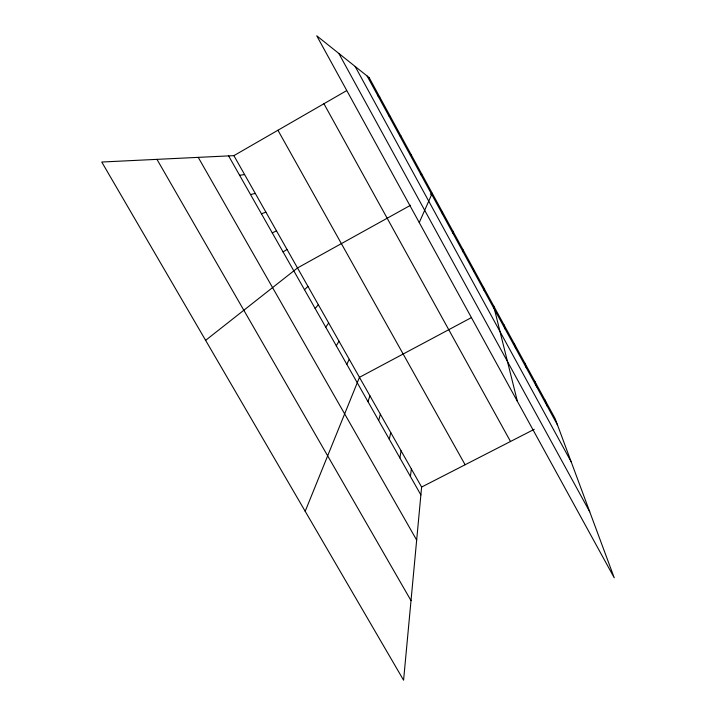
<?xml version="1.0" encoding="UTF-8"?>
<svg xmlns="http://www.w3.org/2000/svg" width="716" height="716" viewBox="0 0 716 716"><rect width="100%" height="100%" fill="white"/><g stroke="black" fill="none" stroke-linecap="round" stroke-linejoin="round"><path stroke-width="1.07" d="M452.843 233.165L452.861 231.098M233.89 155.641L421.617 487.059L403.582 680.2L101.753 162.022L233.89 155.641L346.481 90.726M410.402 476.462L411.369 468.971M442.3 213.842L442.569 212.213M399.868 457.891L401.085 450.803M389.289 439.239L390.748 432.562M378.666 420.498L380.366 414.233M367.988 401.667L369.939 395.823M305.195 511.296L359.459 377.323L471.11 317.77M419.254 222.569L432.222 193.248L430.334 194.296M346.804 364.319L349.247 359.298M336.296 345.792L338.99 341.183M325.753 327.185L328.689 322.997M315.147 308.498L318.343 304.73M304.506 289.72L307.952 286.382M421.062 174.91L421.831 174.203M205.617 340.342L297.507 267.954L410.572 205.259M283.071 251.925L287.026 249.436M421.617 487.059L534.243 429.314M272.277 232.888L276.492 230.847M261.438 213.771L265.913 212.169M250.546 194.564L255.29 193.41M410.366 155.309L411.396 155.068M239.6 175.277L244.612 174.561M399.626 135.619L400.906 135.843M388.833 115.84L390.381 116.538M377.994 95.962L379.793 97.134M156.956 159.355L411.011 600.608M198.234 157.359L416.667 540.07M228.61 155.891L420.883 494.944M277.933 130.24L465.114 464.756M323.927 103.731L510.508 441.486M338.802 53.405L589.724 511.779M367.102 75.994L557.522 425.036M355.145 66.454L571.234 461.954M544.992 400.011L547.149 406.017M534.807 381.333L536.723 386.917M524.568 362.573L526.251 367.729M514.294 343.725L515.735 348.441M503.966 324.787L505.165 329.074M493.593 305.768L517.399 401.381M483.479 287.223L484.195 290.624M473.321 268.598L473.795 271.561M463.118 249.893L463.342 252.408M369.17 77.65L316.74 35.8L614.247 577.821L555.133 418.6L369.17 77.65"/></g></svg>
